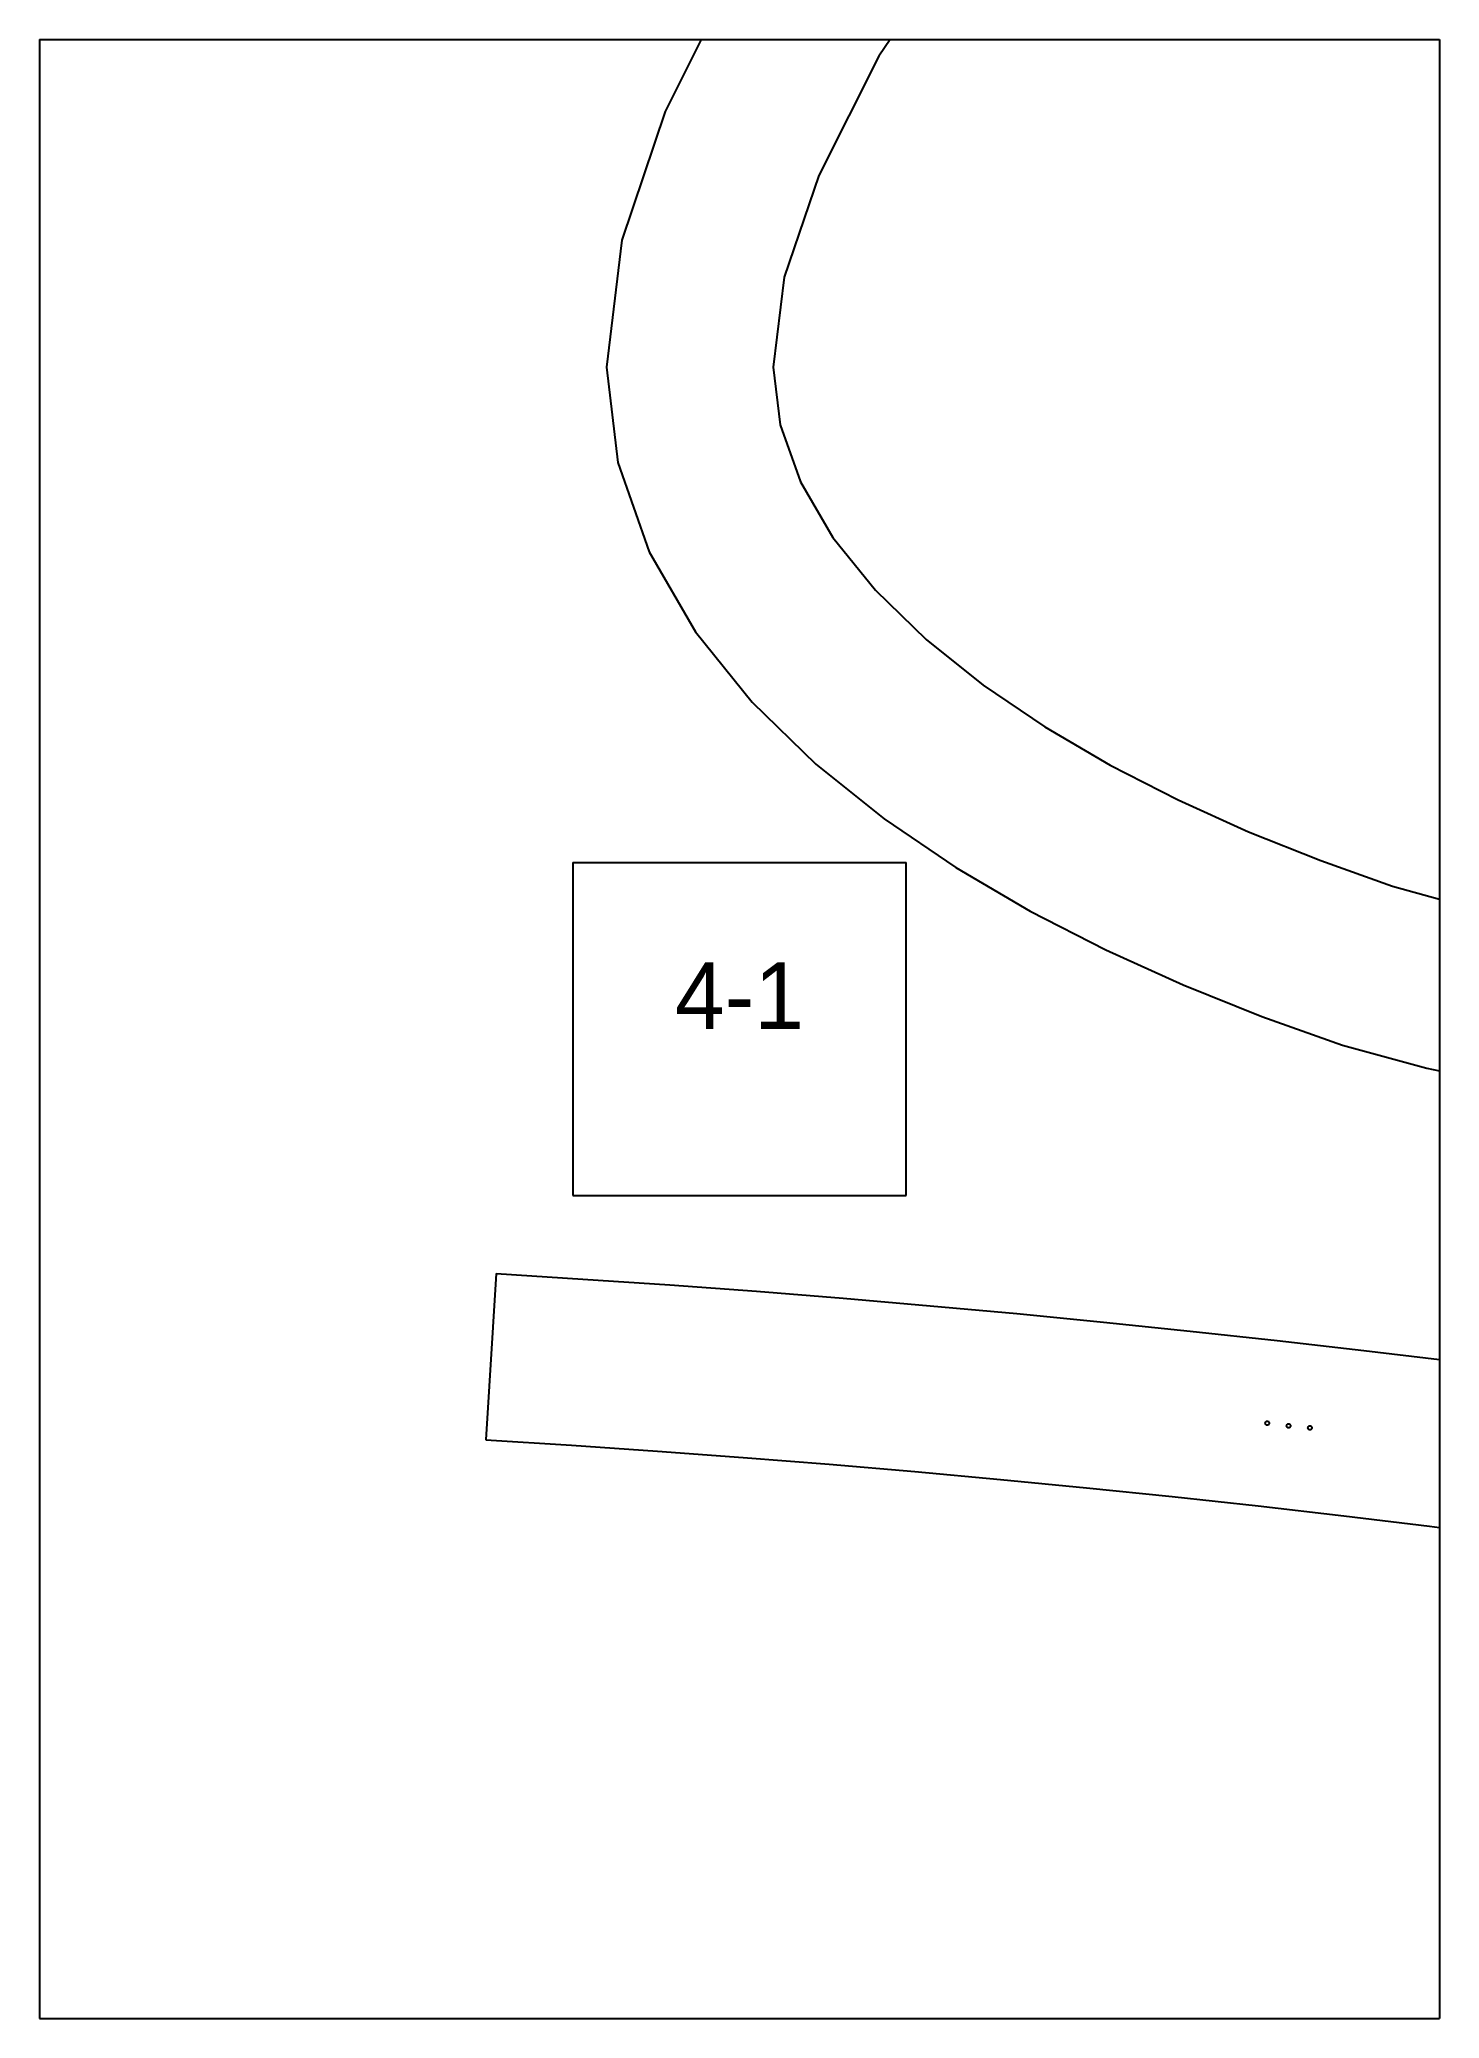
# Paper-space layout 'Plan 4-1' of a CAD drawing. Header units: metres, sheet in millimetres. Extents: x 0 to 210, y 0 to 297.
# The model-space entities are those that its viewports show. They can reach past a viewport. Long polylines and large blocks are cut down to what shows.
import ezdxf
from ezdxf.enums import TextEntityAlignment as Align

# ---------------------------------------------------------------- set-up
doc = ezdxf.new("R2010")
doc.units = ezdxf.units.M
for name, color, linetype in [('default', 7, 'Continuous'), ('mcircles', 7, 'Continuous'), ('TEXTLAYER', 7, 'Continuous'), ('VIEWPORTS', 7, 'Continuous')]:
    doc.layers.add(name, color=color, linetype=linetype)

msp = doc.modelspace()

# ---------------------------------------------------------------- linework, layer by layer
at = {"color": 9}
for p, q in [((0, -594), (0, -891)), ((210, -594), (210, -891)), ((210, -594), (210, -891)), ((0, -891), (210, -891)), ((0, -891), (210, -891)), ((0, -891), (0, -1188)), ((210, -891), (420, -891)), ((210, -891), (210, -1188)), ((210, -891), (420, -891)), ((210, -891), (210, -1188)), ((80, -1014.5), (130, -1014.5)), ((80, -1014.5), (80, -1064.5)), ((130, -1064.5), (130, -1014.5)), ((80, -1064.5), (130, -1064.5)), ((0, -1188), (210, -1188)), ((0, -1188), (210, -1188)), ((0, -1188), (0, -1485)), ((210, -1188), (420, -1188)), ((210, -1188), (210, -1485)), ((210, -1188), (420, -1188)), ((210, -1188), (210, -1485))]:
    msp.add_line(p, q, dxfattribs=at)
at = {"layer": 'default', "color": 7, "linetype": 'Continuous'}
for p, q in [((138.71, -874.64), (125.9, -893.47)), ((104.34, -880.82), (93.84, -901.78)), ((125.9, -893.47), (116.91, -911.4)), ((93.84, -901.78), (87.33, -921.12)), ((116.91, -911.4), (111.72, -926.64)), ((87.33, -921.12), (85.06, -940.16)), ((111.72, -926.64), (110.06, -940.16)), ((85.06, -940.16), (86.75, -954.48)), ((110.06, -940.16), (111.1, -948.82)), ((111.1, -948.82), (114.15, -957.39)), ((86.75, -954.48), (91.45, -967.87)), ((114.15, -957.39), (119.02, -965.73)), ((91.45, -967.87), (98.41, -979.89)), ((119.02, -965.73), (125.41, -973.64)), ((125.41, -973.64), (133.02, -981.04)), ((98.41, -979.89), (106.92, -990.47)), ((133.02, -981.04), (141.56, -987.87)), ((141.56, -987.87), (150.8, -994.14)), ((106.92, -990.47), (116.46, -999.77)), ((150.8, -994.14), (160.63, -999.89)), ((116.46, -999.77), (126.71, -1007.98)), ((160.63, -999.89), (170.82, -1005.12)), ((170.82, -1005.12), (181.38, -1009.89)), ((126.71, -1007.98), (137.45, -1015.28)), ((181.38, -1009.89), (192.22, -1014.23)), ((137.45, -1015.28), (148.6, -1021.81)), ((192.22, -1014.23), (202.96, -1018.08)), ((202.96, -1018.08), (214.12, -1021.11)), ((148.6, -1021.81), (159.97, -1027.64)), ((159.97, -1027.64), (171.58, -1032.89)), ((171.58, -1032.89), (183.36, -1037.61)), ((183.36, -1037.61), (195.47, -1041.93)), ((195.47, -1041.93), (208.09, -1045.37)), ((208.09, -1045.37), (220.29, -1048.11)), ((68.49, -1076.22), (66.94, -1101.17)), ((68.49, -1076.22), (81.51, -1077.03)), ((81.51, -1077.03), (94.53, -1077.91)), ((94.53, -1077.91), (107.54, -1078.87)), ((107.54, -1078.87), (120.56, -1079.91)), ((120.56, -1079.91), (133.58, -1081.03)), ((133.58, -1081.03), (146.59, -1082.22)), ((146.59, -1082.22), (159.61, -1083.49)), ((159.61, -1083.49), (172.63, -1084.83)), ((172.63, -1084.83), (185.64, -1086.25)), ((185.64, -1086.25), (198.66, -1087.75)), ((198.66, -1087.75), (211.68, -1089.32)), ((66.94, -1101.17), (79.81, -1101.97)), ((79.81, -1101.97), (92.69, -1102.84)), ((92.69, -1102.84), (105.56, -1103.8)), ((105.56, -1103.8), (118.43, -1104.82)), ((118.43, -1104.82), (131.3, -1105.92)), ((131.3, -1105.92), (144.17, -1107.1)), ((144.17, -1107.1), (157.04, -1108.35)), ((157.04, -1108.35), (169.92, -1109.68)), ((169.92, -1109.68), (182.79, -1111.09)), ((182.79, -1111.09), (195.66, -1112.57)), ((195.66, -1112.57), (208.53, -1114.13)), ((208.53, -1114.13), (221.4, -1115.76))]:
    msp.add_line(p, q, dxfattribs=at)
at = {"layer": 'mcircles', "color": 7, "linetype": 'Continuous'}
for centre in [(184.17, -1098.66), (187.37, -1099.06), (190.57, -1099.36)]:
    msp.add_circle(centre, 0.3, dxfattribs=at)

# ---------------------------------------------------------------- texts
at = {"layer": 'TEXTLAYER', "color": 1}
msp.add_text('4-1', height=10, dxfattribs=at).set_placement((105, -1039.5), align=Align.CENTER)

psp = doc.layouts.new('Plan 4-1')

# ---------------------------------------------------------------- viewports
at = {"layer": 'VIEWPORTS'}
psp.add_viewport(center=(105, 148.5), size=(210, 297), view_center_point=(105, -1039.5), view_height=297, dxfattribs=at)

doc.saveas('drawing.dxf')
